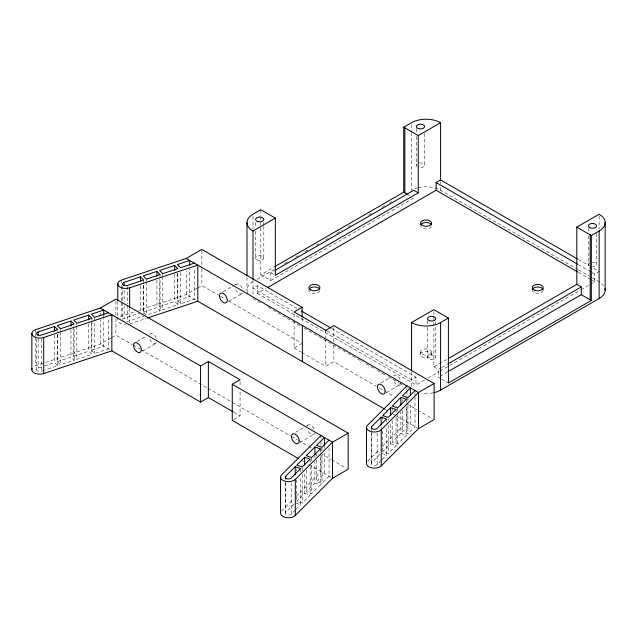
<?xml version="1.0" encoding="UTF-8"?>
<svg xmlns="http://www.w3.org/2000/svg" width="637" height="637" viewBox="0 0 637 637"><rect width="100%" height="100%" fill="white"/><g stroke="black" fill="none" stroke-linecap="round" stroke-linejoin="round"><path stroke-width="0.48" stroke-dasharray="3.19 2.39" d="M281.626 510.938L293.569 498.994M296.38 496.183L320.968 471.595L320.968 455.009M295.25 510.07L291.197 514.131A3.161 1.823 0 0 1 286.881 514.8A3.161 1.823 0 0 1 285.726 512.307L295.194 502.84L300.664 504.663L300.664 476.365M310.123 466.905L310.123 495.196L302.241 503.087L296.77 501.263L304.653 493.372L304.653 471.906M320.379 456.649L320.379 484.94L311.708 493.619L306.238 491.796L314.909 483.117L314.909 461.65M329.058 447.97L329.058 476.261L321.964 483.364L316.493 481.54L324.432 473.594L324.432 452.127M295.926 509.393L300.664 504.663M367.573 461.315L379.517 449.372M382.327 446.561L406.916 421.973L406.916 406.358M381.205 460.447L377.144 464.508A3.161 1.823 0 0 1 372.828 465.169A3.161 1.823 0 0 1 371.674 462.685L381.141 453.218L386.611 455.041L386.611 426.742M396.079 417.275L396.079 445.574L388.188 453.464L382.718 451.641L390.608 443.75L390.608 422.283M406.334 407.019L406.334 435.318L397.655 443.997L392.185 442.174L400.864 433.494L400.864 412.028M415.013 397.369L415.013 426.639L407.911 433.741L402.441 431.918L410.387 423.971L410.387 402.504M381.882 459.771L386.611 455.041M110.981 338.008L100.28 344.179L35.799 365.678A7.899 4.555 0 0 0 34.159 366.402M111.801 337.53L115.91 335.158L132.257 344.593M196.929 288.386L186.235 294.557L138.571 310.442M197.749 287.908L201.865 285.535L219.861 295.926M137.154 341.376L146.207 336.153M223.109 291.754L233.803 285.583M234.623 285.105L236.271 284.158M260.82 216.612L260.82 274.706L273.735 267.245M257.181 279.38L274.101 269.61M284.413 263.662L287.844 261.68M295.576 257.213L299.016 255.23M305.027 251.758L308.467 249.776M316.199 245.309L319.631 243.326M325.65 239.854L330.802 236.876M336.814 233.405L341.973 230.427M347.985 226.955L351.417 224.972M368.6 215.051L372.04 213.069M382.343 207.121L385.783 205.138M389.215 203.147L392.655 201.165M260.82 274.706L270.868 280.503L270.868 272.771L274.308 270.781M142.68 350.955L155.85 343.351M228.635 301.325L241.797 293.729M297.105 308.547L257.467 285.663L253 288.243L292.638 311.127M270.868 280.503L413.787 197.988M257.467 285.663L257.467 293.394L266.059 288.442M294.095 320.745L294.095 348.065L301.325 343.884M233.827 419.472L240.077 415.865L240.077 390.497M301.803 352.516L325.802 366.371L333.844 361.728L375.838 385.974M295.672 432.212L305.545 426.511M306.373 426.034L308.013 425.086M381.014 382.925L390.067 377.701M299.979 442.452L313.961 434.378M386.54 392.496L399.702 384.891M424.608 379.978L416.025 384.939L416.025 377.2L411.558 379.779L327.107 331.025M433.885 322.473L433.885 366.888L447.66 358.934M592.084 272.564L594.671 274.061L599.138 271.481L592.243 267.5M433.885 366.888L438.352 369.468L440.939 367.971M441.799 367.477L446.959 364.491M428.048 377.996L439.212 371.546M440.071 371.053L580.068 290.225M580.928 289.731L589.52 284.771M590.38 284.277L594.671 281.793L594.671 274.061M440.071 376.204L446.959 372.231M120.114 316.78A7.899 4.555 0 0 1 121.747 316.056L134.829 311.692M122.646 319.527A3.161 1.823 0 0 1 124.119 318.42L139.599 313.261M143.245 312.042L156.909 307.488L160.07 310.649L146.406 315.204L143.245 312.042L143.245 284.723M159.64 306.58L174.673 301.572L177.827 304.725L162.801 309.733L159.64 306.58L159.64 279.261M177.405 273.337L177.405 300.656L189.699 296.563L189.699 269.244M126.516 321.765A3.161 1.823 0 0 0 127.273 321.581L143.667 316.111M177.405 300.656L180.566 303.817L194.325 299.231L194.325 268.01M129.645 323.946L146.446 318.349M44.057 370.288L41.325 371.204A3.161 1.823 0 0 1 37.01 370.535A3.161 1.823 0 0 1 38.164 368.043L43.634 366.219M44.542 365.917L54.559 362.58L57.72 365.734L44.964 369.986M57.298 361.665L70.962 357.11L74.115 360.271L60.459 364.826L57.298 361.665L57.298 331.423M73.693 356.202L88.718 351.194L91.879 354.347L76.854 359.364L73.693 356.202L73.693 325.953M91.457 322.959L91.457 350.278L103.751 346.186L103.751 318.866M91.457 350.278L94.618 353.439L108.378 348.853L108.378 317.632M400.864 433.494L406.334 435.318M390.608 443.75L396.079 445.574M314.909 483.117L320.379 484.94M304.653 493.372L310.123 495.196M578.46 259.538L588.795 265.51M578.3 264.61L591.224 272.071M418.214 187.684A20.527 11.848 0 0 1 440.589 190.256L577.592 269.355M578.46 269.857L588.795 275.821M592.243 277.812L599.138 281.793A20.527 11.848 0 0 1 603.589 285.639M578.3 272.341L591.224 279.802M592.084 280.304L594.671 281.793M408.102 194.707L409.726 195.647M270.868 272.771L273.846 274.491M440.868 378.649L438.352 377.2L438.352 369.468M441.704 379.134L448.4 383.004M331.574 328.445L416.025 377.2M257.467 293.394L416.025 384.939M253 298.554L262.261 303.897M268.145 307.297L300.783 326.136M304.215 328.119L362.604 361.832M366.044 363.815L373.768 368.282M377.208 370.264L384.931 374.723M388.371 376.706L398.674 382.654M399.534 383.156L402.966 385.138M220.72 296.42L225.004 298.888M228.428 300.871L302.129 343.423M379.262 387.949L383.546 390.425M384.406 390.919L393.833 396.365M406.685 403.786L416.972 409.726M417.824 410.22L432.396 418.628M294.095 348.065L300.951 352.022M195.71 300.027L186.235 294.557L186.235 271.139M385.489 409.599L388.06 411.08M393.204 414.05L395.776 415.539M396.636 416.033L417.092 427.841M133.117 345.087L139.997 349.06M140.857 349.562L207.089 387.798M207.949 388.291L290.528 435.971M291.388 436.464L297.407 439.944M298.267 440.438L307.735 445.9M308.595 446.394L312.034 448.384M320.634 453.353L330.953 459.309M331.813 459.803L346.44 468.251M234.074 412.402L240.077 415.865M109.763 349.657L100.28 344.179L100.28 319.79M301.158 460.153L303.745 461.65M308.913 464.628L331.136 477.463M599.138 216.206L599.138 229.041M596.543 233.675L596.543 264.427A4.109 2.373 0 0 1 592.601 266.887M588.333 227.919L588.333 231.884M588.333 235.849L588.333 264.61M440.589 181.816L440.589 183.695M440.589 187.445L440.589 190.256M435.756 321.645L435.756 357.349A4.109 2.373 0 0 1 429.601 359.395A4.109 2.373 0 0 1 429.601 355.295A4.109 2.373 0 0 1 435.756 357.349M433.885 311.612L433.885 321.486M431.599 352.062L431.599 354.642A5.526 3.193 0 0 1 423.31 357.405A5.526 3.193 0 0 1 423.31 351.879A5.526 3.193 0 0 1 431.599 354.642M427.546 320.65L427.546 326.598M427.546 327.593L427.546 357.349M424.592 133.507L424.592 165.246A4.109 2.373 0 0 1 419.425 167.531M420.547 352.062L420.547 354.642M416.383 128.547L416.383 132.512M416.383 136.485L416.383 165.246M415.013 392.496L415.013 396.397M411.558 124.685L411.558 131.636M411.558 132.631L411.558 190.256A20.527 11.848 0 0 1 417.394 187.891M411.558 371.881L411.558 387.28M407.911 397.639L407.911 400.569M407.911 405.443L407.911 433.741M406.916 387.822L406.916 389.772M406.916 390.744L406.916 395.625M406.916 396.604L406.916 401.477M406.334 399.216L406.334 402.146M402.441 399.718L402.441 401.668M402.441 410.451L402.441 431.918M397.655 407.895L397.655 411.797M397.655 412.776L397.655 443.997M396.079 409.472L396.079 412.402M392.185 409.002L392.185 410.953M392.185 420.707L392.185 442.174M388.188 418.334L388.188 420.285M388.188 425.166L388.188 453.464M386.611 418.939L386.611 422.841M382.718 416.51L382.718 420.412M382.718 431.145L382.718 451.641M381.141 426.87L381.141 428.82M377.144 433.287L377.144 464.508M371.674 428.534L371.674 430.485M371.674 431.464L371.674 462.685M371.252 433.351L371.252 463.593M333.844 327.577L333.844 344.171M333.844 345.143L333.844 361.728M325.802 330.269L325.802 338.08M325.802 339.051L325.802 366.371M324.432 446.274L324.432 448.225M321.964 447.262L321.964 451.163M321.964 455.065L321.964 483.364M320.968 435.493L320.968 438.423M320.968 442.325L320.968 451.1M320.379 448.838L320.379 451.768M316.493 454.221L316.493 456.172M316.493 460.073L316.493 481.54M314.909 455.797L314.909 457.748M311.708 457.517L311.708 461.419M311.708 465.321L311.708 493.619M310.123 459.094L310.123 462.995M306.238 470.329L306.238 491.796M302.129 318.054L302.129 322.935M302.241 467.956L302.241 470.886M302.241 474.788L302.241 503.087M300.664 468.561L300.664 472.463M296.77 469.063L296.77 471.014M296.77 479.796L296.77 501.263M294.095 313.914L294.095 319.766M291.197 482.91L291.197 514.131M285.726 482.058L285.726 512.307M285.304 482.973L285.304 513.215M263.806 222.369L263.806 225.339M263.806 226.334L263.806 258.073M260.82 209.724L260.82 215.632M255.596 222.369L255.596 227.329M255.596 231.295L255.596 258.073M253 216.222L253 229.137M253 279.81L253 295.743M246.989 277.262L246.989 290.177M240.077 381.714L240.077 386.595M201.865 250.405L201.865 267.97M201.865 268.949L201.865 285.535M180.566 272.596L180.566 303.817M177.827 273.504L177.827 304.725M174.673 274.252L174.673 301.572M162.801 273.639L162.801 275.59M162.801 276.562L162.801 309.733M160.07 274.547L160.07 310.649M156.909 280.169L156.909 307.488M146.406 279.102L146.406 281.052M146.406 282.032L146.406 315.204M143.667 280.017L143.667 314.16M140.514 285.639L140.514 311.007M129.645 308.34L129.645 322.975M127.273 286.451L127.273 304.016M127.273 304.996L127.273 321.581M124.119 290.13L124.119 301.834M124.119 305.736L124.119 318.42M122.535 285.854L122.535 301.46M122.535 302.44L122.535 319.026M121.747 279.954L121.747 285.806M121.747 286.785L121.747 301.42M121.747 302.392L121.747 316.056M117.797 301.46L117.797 316.095M117.797 317.075L117.797 319.997A7.899 4.555 0 0 0 125.696 324.559M115.91 301.006L115.91 317.592M115.91 318.572L115.91 335.158M103.751 314.965L103.751 317.887M100.28 312.958L100.28 314.909M94.618 317.337L94.618 353.439M91.879 318.253L91.879 320.204M91.879 321.175L91.879 354.347M88.718 323.875L88.718 351.194M76.854 323.262L76.854 325.212M76.854 326.184L76.854 359.364M74.115 329.05L74.115 360.271M70.962 329.791L70.962 357.11M60.459 328.724L60.459 330.675M60.459 331.654L60.459 364.826M57.72 334.513L57.72 365.734M54.559 335.261L54.559 362.58M41.325 339.003L41.325 371.204M38.164 338.773L38.164 368.043M36.588 339.378L36.588 369.627M35.799 329.576L35.799 332.506M35.799 333.477L35.799 336.408M35.799 337.379L35.799 365.678M400.713 383.458A5.526 3.193 60 0 1 396.939 384.621A5.526 3.193 60 0 1 393.164 379.095M393.555 375.902A5.526 3.193 60 0 1 400.323 379.803M242.418 293.155A5.526 3.193 60 0 1 238.525 293.124A5.526 3.193 60 0 1 235.26 287.932M235.65 284.731A5.526 3.193 60 0 1 242.418 288.641M592.275 262.149A4.109 2.373 0 0 1 596.543 264.427M588.97 265.78A4.109 2.373 0 0 1 589.424 262.906M419.425 162.953A4.109 2.373 0 0 1 424.592 165.246M417.585 166.918A4.109 2.373 0 0 1 417.585 163.566M247.689 293.243A20.527 11.848 0 0 1 253 281.793M433.088 392.854A20.527 11.848 0 0 1 421.63 393.284M319.822 290.838A5.526 3.193 0 0 1 313.261 293.299A5.526 3.193 0 0 1 309.009 289.509M543.234 290.432A5.526 3.193 0 0 1 538.002 293.362A5.526 3.193 0 0 1 532.293 290.751M431.408 226.533A5.526 3.193 0 0 1 426.073 228.898A5.526 3.193 0 0 1 420.731 226.533M156.471 342.778A5.526 3.193 60 0 1 152.577 342.746A5.526 3.193 60 0 1 149.313 337.554M149.703 334.353A5.526 3.193 60 0 1 156.471 338.263M314.829 432.77A5.526 3.193 60 0 1 311.302 434.41A5.526 3.193 60 0 1 307.305 429.115M307.464 425.755A5.526 3.193 60 0 1 311.7 425.699A5.526 3.193 60 0 1 314.885 431.623M256.799 259.745A4.109 2.373 0 0 0 263.67 258.686A4.109 2.373 0 0 0 258.638 255.779A4.109 2.373 0 0 0 256.799 259.745M422.164 354.315A5.526 3.193 0 0 0 431.408 352.882A5.526 3.193 0 0 0 424.64 348.98A5.526 3.193 0 0 0 422.164 354.315"/><path stroke-width="0.96" d="M320.968 435.493L281.626 474.836A7.899 4.555 0 0 0 284.508 481.062A7.899 4.555 0 0 0 295.297 479.398L332.53 442.166L348.16 433.144L348.16 469.238L332.53 478.268L295.297 515.5A7.899 4.555 0 0 1 286.419 517.618A7.899 4.555 0 0 1 280.567 513.215L280.567 477.113M285.726 476.205L295.194 466.738L300.664 468.561L291.197 478.029A3.161 1.823 0 0 1 286.881 478.698A3.161 1.823 0 0 1 285.726 476.205L285.726 479.135M304.653 457.27L296.77 465.161L302.241 466.985L310.123 459.094L304.653 457.27L304.653 465.082M314.909 447.015L306.238 455.694L311.708 457.517L320.379 448.838L314.909 447.015L314.909 454.826M329.058 440.167L321.964 447.262L316.493 445.438L324.432 437.492L324.432 445.303M406.916 385.871L367.573 425.213A7.899 4.555 0 0 0 370.463 431.44A7.899 4.555 0 0 0 381.245 429.776L418.477 392.543L434.108 383.522L434.108 419.616L418.477 428.645L381.245 465.87A7.899 4.555 0 0 1 372.366 467.996A7.899 4.555 0 0 1 366.514 463.593L366.514 427.491M371.674 426.583L381.141 417.116L386.611 418.939L377.144 428.406A3.161 1.823 0 0 1 372.828 429.075A3.161 1.823 0 0 1 371.674 426.583L371.674 428.534M390.608 407.648L382.718 415.539L388.188 417.362L396.079 409.472L390.608 407.648L390.608 415.451M400.864 397.392L392.185 406.072L397.655 407.895L406.334 399.216L400.864 397.392L400.864 405.204M415.013 390.545L407.911 397.639L402.441 395.816L410.387 387.869L410.387 395.681M274.595 266.752L403.739 192.191L403.739 127.209L411.558 122.694A20.527 11.848 0 0 1 440.589 122.694L440.589 179.945L577.592 259.044M233.222 411.908L208.363 397.56L200.551 402.066L111.841 350.852L111.841 314.758L43.69 337.467A7.899 4.555 0 0 1 32.909 335.803A7.899 4.555 0 0 1 35.799 329.576L100.28 308.077L115.91 299.056L348.16 433.144M384.637 409.105L197.788 301.229L197.788 265.135L129.645 287.844A7.899 4.555 0 0 1 118.856 286.18A7.899 4.555 0 0 1 121.747 279.954L186.235 258.455L201.865 249.433L302.129 307.321L302.129 317.075M253 279.356L253 230.992L275.335 218.101L275.335 275.351L418.254 192.836L418.254 135.585L440.589 122.694M275.176 270.287L413.787 190.256L418.254 192.836M267.779 287.446L436.122 190.256L436.122 182.516L440.589 179.945M100.28 308.077L200.551 365.972L208.363 361.458L240.077 379.763L232.258 384.278L232.258 420.38L298.578 458.664M302.129 307.321L294.095 311.963L326.248 330.531M325.802 330.269L333.844 325.626L434.108 383.522M411.558 370.893L411.558 322.537L433.885 309.646L448.4 318.022L448.4 383.004L591.319 300.489L591.319 235.507L576.803 227.13L576.803 284.373L448.52 358.44M576.803 227.13L599.138 214.231A20.527 11.848 0 0 1 599.138 230.992L599.138 298.554L440.589 390.091A20.527 11.848 0 0 1 433.924 392.663M411.558 322.537A20.527 11.848 0 0 0 440.589 322.537L448.4 318.022M591.319 235.507L599.138 230.992M447.827 363.998L581.27 286.953L581.27 294.684L447.827 371.737M124.119 282.318L140.514 276.856L143.667 280.017L127.273 285.48A3.161 1.823 0 0 1 122.957 284.811A3.161 1.823 0 0 1 124.119 282.318L124.119 285.249M156.909 271.394L143.245 275.94L146.406 279.102L160.07 274.547L156.909 271.394L156.909 276.267M174.673 265.47L159.64 270.478L162.801 273.639L177.827 268.631L174.673 265.47L174.673 270.351M194.325 263.129L180.566 267.715L177.405 264.554L189.699 260.461L189.699 265.334M38.164 331.941L54.559 326.478L57.72 329.64L41.325 335.102A3.161 1.823 0 0 1 37.01 334.433A3.161 1.823 0 0 1 38.164 331.941L38.164 335.85M70.962 321.016L57.298 325.571L60.459 328.724L74.115 324.169L70.962 321.016L70.962 325.889M88.718 315.092L73.693 320.1L76.854 323.262L91.879 318.253L88.718 315.092L88.718 319.973M108.378 312.751L94.618 317.337L91.457 314.184L103.751 310.084L103.751 314.965M147.378 318.038L197.788 301.229M32.121 368.441A7.899 4.555 0 0 0 34.939 373.242A7.899 4.555 0 0 0 43.69 373.569L111.841 350.852M403.739 127.209L418.254 135.585M436.122 182.516L577.441 264.108M436.122 190.256L577.441 271.848M576.803 284.373L581.27 286.953M403.739 192.191L407.29 194.237M581.27 294.684L591.319 300.489M275.335 218.101L260.82 209.724L253 214.231A20.527 11.848 0 0 0 253 230.992M301.412 311.031L330.714 327.951M186.235 258.455L418.477 392.543L418.477 428.645M232.258 384.278L332.53 442.166L332.53 478.268M605.15 222.616L605.15 290.177M590.204 234.862L590.204 299.844M440.589 322.537L440.589 390.091M404.853 127.854L404.853 192.836M381.245 429.776L381.245 465.87M381.141 417.116L381.141 424.919M302.352 325.499L302.352 361.601M295.297 479.398L295.297 515.5M295.194 466.738L295.194 474.541M246.989 222.616L246.989 275.272M208.363 361.458L208.363 397.56M200.551 365.972L200.551 402.066M140.514 276.856L140.514 280.758M129.645 287.844L129.645 307.36M117.797 283.903L117.797 300.489M54.559 326.478L54.559 331.359M43.69 337.467L43.69 373.569M31.85 333.525L31.85 369.627M604.975 288.625A20.527 11.848 0 0 1 599.138 298.554M309.494 288.728A5.526 3.193 0 0 1 314.853 286.992A5.526 3.193 0 0 1 319.67 289.19M532.221 289.915A5.526 3.193 0 0 1 537.453 286.984A5.526 3.193 0 0 1 543.162 289.604M420.731 224.885A5.526 3.193 0 0 1 426.073 222.52A5.526 3.193 0 0 1 431.408 224.885M219.494 295.711A5.526 3.193 60 0 0 225.355 303.005A5.526 3.193 60 0 0 225.355 295.186A5.526 3.193 60 0 0 219.494 295.711M377.399 386.874A5.526 3.193 60 0 0 383.259 394.168A5.526 3.193 60 0 0 383.259 386.356A5.526 3.193 60 0 0 377.399 386.874M589.655 227.576A4.109 2.373 0 0 0 596.439 226.358A4.109 2.373 0 0 0 591.224 223.571A4.109 2.373 0 0 0 589.655 227.576M418.437 128.618A4.109 2.373 0 0 0 424.592 126.564A4.109 2.373 0 0 0 418.437 124.51A4.109 2.373 0 0 0 418.437 128.618M257.651 221.445A4.109 2.373 0 0 0 263.806 219.391A4.109 2.373 0 0 0 257.651 217.336A4.109 2.373 0 0 0 257.651 221.445M429.601 320.722A4.109 2.373 0 0 0 435.756 318.667A4.109 2.373 0 0 0 429.601 316.613A4.109 2.373 0 0 0 429.601 320.722M422.164 225.387A5.526 3.193 0 0 0 431.408 223.961A5.526 3.193 0 0 0 424.64 220.052A5.526 3.193 0 0 0 422.164 225.387M534.586 290.225A5.526 3.193 0 0 0 543.234 287.852A5.526 3.193 0 0 0 535.359 284.715A5.526 3.193 0 0 0 534.586 290.225M310.713 289.962A5.526 3.193 0 0 0 319.822 288.258A5.526 3.193 0 0 0 312.711 284.564A5.526 3.193 0 0 0 310.713 289.962M291.459 436.863A5.526 3.193 60 0 0 297.575 443.75A5.526 3.193 60 0 0 297.033 435.652A5.526 3.193 60 0 0 291.459 436.863M133.547 345.334A5.526 3.193 60 0 0 139.407 352.627A5.526 3.193 60 0 0 139.407 344.808A5.526 3.193 60 0 0 133.547 345.334"/></g></svg>
